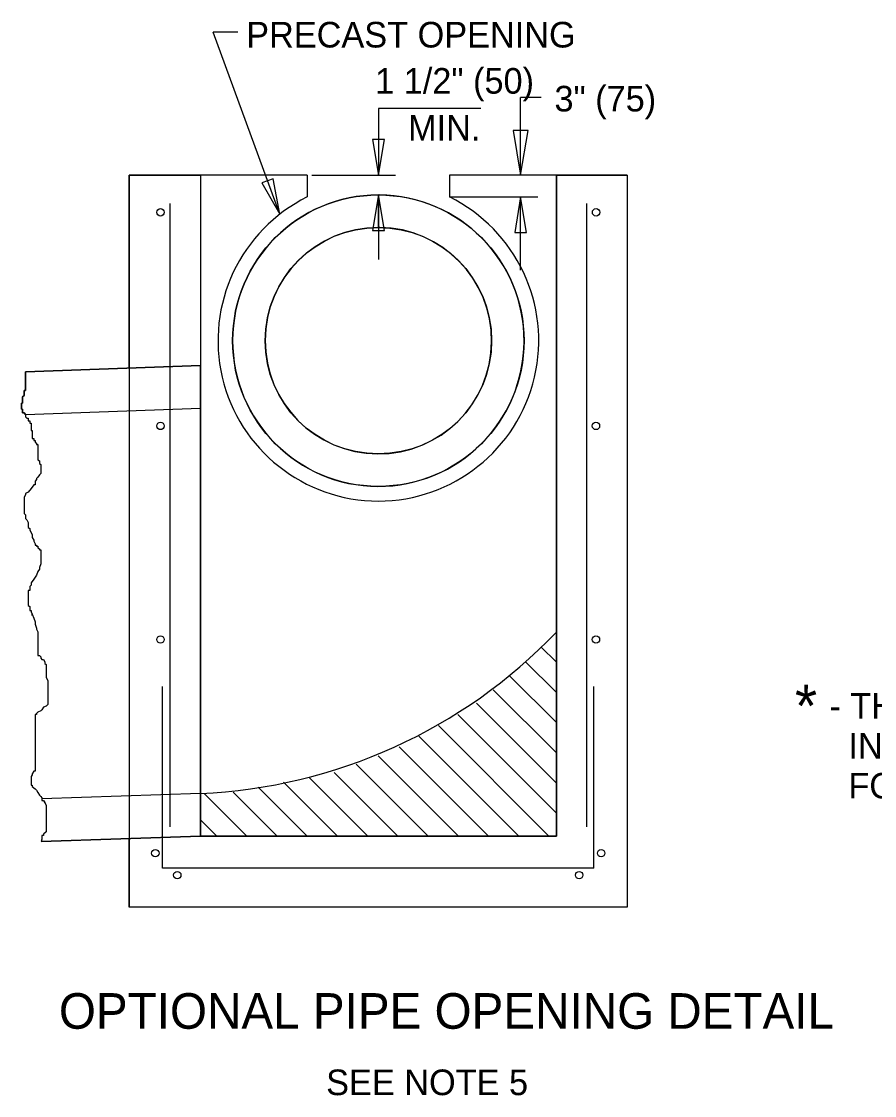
# Model space of a CAD drawing. Extents: x 1.1 to 17.1, y 0.2 to 10.3.
# Drawn here: x 5.25 to 8.246, y 6.126 to 9.897 of the extents above; entities that cross this region are included whole.
import ezdxf

# ---------------------------------------------------------------- set-up
doc = ezdxf.new("R2010")
doc.units = 0
for name, color, linetype in [('SD_P_Dimension Lines', 7, 'Continuous'), ('SD_P_Dimension Text', 7, 'Continuous'), ('SD_P_Hatching', 7, 'Continuous'), ('SD_P_Prop Hidden Lines', 7, 'Continuous'), ('SD_P_Prop Object Lines', 7, 'Continuous'), ('SD_P_Rebar', 7, 'Continuous'), ('SD_P_Shading', 7, 'Continuous'), ('SD_P_Subtitles', 7, 'Continuous')]:
    doc.layers.add(name, color=color, linetype=linetype)

msp = doc.modelspace()

# ---------------------------------------------------------------- linework, layer by layer
at = {"layer": 'SD_P_Dimension Lines'}
for p, q in [((6.1575, 9.2202), (5.9233, 9.8598)), ((6.0106, 9.8598), (5.9233, 9.8598)), ((7.0031, 9.3577), (7.0031, 9.6293)), ((7.0751, 9.6293), (7.0031, 9.6293)), ((6.5035, 9.5911), (6.5035, 9.3577)), ((6.8638, 9.5911), (6.5035, 9.5911)), ((6.9771, 9.5137), (7.0031, 9.3577)), ((7.0291, 9.5137), (6.9771, 9.5137)), ((7.0031, 9.3577), (7.0291, 9.5137)), ((6.4825, 9.4827), (6.5035, 9.3577)), ((6.5245, 9.4827), (6.4825, 9.4827)), ((6.5035, 9.3577), (6.5245, 9.4827)), ((6.2703, 9.3577), (6.5635, 9.3577)), ((6.1342, 9.3448), (6.0948, 9.3304)), ((6.0948, 9.3304), (6.1575, 9.2202)), ((6.1575, 9.2202), (6.1342, 9.3448)), ((6.5035, 9.2877), (6.4825, 9.1627)), ((6.5035, 9.2877), (6.5035, 9.0607)), ((6.5245, 9.1627), (6.5035, 9.2877)), ((6.7535, 9.2806), (7.0631, 9.2806)), ((7.0031, 9.2806), (6.9821, 9.1556)), ((7.0031, 9.0237), (7.0031, 9.2806)), ((7.0241, 9.1556), (7.0031, 9.2806)), ((6.4825, 9.1627), (6.5245, 9.1627)), ((6.9821, 9.1556), (7.0241, 9.1556))]:
    msp.add_line(p, q, dxfattribs=at)
at = {"layer": 'SD_P_Hatching'}
for p, q in [((7.1285, 7.6471), (7.0739, 7.7017)), ((7.1285, 7.5411), (7.0194, 7.6502)), ((7.1285, 7.435), (6.9648, 7.5987)), ((7.1285, 7.3289), (6.9068, 7.5506)), ((7.1285, 7.2229), (6.8485, 7.5029)), ((7.1285, 7.1168), (6.782, 7.4633)), ((7.1025, 7.0367), (6.7147, 7.4245)), ((6.9965, 7.0367), (6.6458, 7.3873)), ((6.7843, 7.0367), (6.503, 7.318)), ((6.8904, 7.0367), (6.5766, 7.3504)), ((6.6783, 7.0367), (6.4261, 7.2889)), ((6.4661, 7.0367), (6.2596, 7.2433)), ((6.5722, 7.0367), (6.3489, 7.26)), ((6.254, 7.0367), (6.082, 7.2087)), ((6.3601, 7.0367), (6.1704, 7.2264)), ((6.0419, 7.0367), (5.8919, 7.1866)), ((6.1479, 7.0367), (5.9936, 7.191)), ((5.9358, 7.0367), (5.8785, 7.094))]:
    msp.add_line(p, q, dxfattribs=at)
at = {"layer": 'SD_P_Prop Hidden Lines'}
msp.add_line((5.6285, 8.6797), (5.6285, 7.0277), dxfattribs=at)
at = {"layer": 'SD_P_Prop Object Lines'}
for p, q in [((5.6285, 9.3577), (5.6285, 8.6797)), ((6.2535, 9.3577), (5.6285, 9.3577)), ((5.8785, 9.3577), (5.8785, 7.0367)), ((6.2535, 9.3577), (6.2535, 9.2806)), ((7.3775, 9.3577), (6.7535, 9.3577)), ((6.7535, 9.3577), (6.7535, 9.2806)), ((7.1285, 9.3577), (7.1285, 7.0367)), ((7.3775, 9.3577), (7.3775, 6.7867)), ((5.8785, 8.6887), (5.2644, 8.6672)), ((5.8785, 8.5377), (5.2644, 8.5162)), ((5.8785, 7.1867), (5.3224, 7.1673)), ((5.8785, 7.0367), (5.3192, 7.0176)), ((5.6285, 7.0277), (5.6285, 6.7867)), ((7.1285, 7.0367), (5.8785, 7.0367)), ((7.3775, 6.7867), (5.6285, 6.7867))]:
    msp.add_line(p, q, dxfattribs=at)
for points in [[(5.2644, 8.6672), (5.2644, 8.6102), (5.2644, 8.6052), (5.2644, 8.6012), (5.2594, 8.6012), (5.2594, 8.5972), (5.2594, 8.5922), (5.2594, 8.5882), (5.2594, 8.5832), (5.2544, 8.5792), (5.2544, 8.5752), (5.2544, 8.5702), (5.2544, 8.5662), (5.2544, 8.5612), (5.2544, 8.5572), (5.2504, 8.5572), (5.2504, 8.5522), (5.2504, 8.5482), (5.2504, 8.5442), (5.2504, 8.5392), (5.2504, 8.5352), (5.2544, 8.5352), (5.2544, 8.5302), (5.2544, 8.5222), (5.2594, 8.5222), (5.2644, 8.5172), (5.2644, 8.5132), (5.2644, 8.5082), (5.2694, 8.5042), (5.2744, 8.5042), (5.2744, 8.5002), (5.2744, 8.4952), (5.2794, 8.4952), (5.2794, 8.4912), (5.2794, 8.4862), (5.2844, 8.4862), (5.2844, 8.4822), (5.2844, 8.4772), (5.2844, 8.4732), (5.2844, 8.4692), (5.2844, 8.4642), (5.2844, 8.4602), (5.2884, 8.4602), (5.2884, 8.4552), (5.2884, 8.4512), (5.2884, 8.4472), (5.2884, 8.4422), (5.2884, 8.4332), (5.2934, 8.4332), (5.2934, 8.4292), (5.2934, 8.4252), (5.2984, 8.4252), (5.2984, 8.4202), (5.3034, 8.4162), (5.3034, 8.4112), (5.3084, 8.4112), (5.3084, 8.4072), (5.3084, 8.4022), (5.3084, 8.3982), (5.3084, 8.3942), (5.3084, 8.3892), (5.3084, 8.3852), (5.3084, 8.3802), (5.3084, 8.3762), (5.3084, 8.3672), (5.3084, 8.3582), (5.3134, 8.3542), (5.3134, 8.3502), (5.3134, 8.3452), (5.3184, 8.3412), (5.3184, 8.3362), (5.3184, 8.3322), (5.3184, 8.3272), (5.3184, 8.3232), (5.3184, 8.3192), (5.3184, 8.3102), (5.3134, 8.3052), (5.3084, 8.2972), (5.3034, 8.2922), (5.3034, 8.2882), (5.2984, 8.2832), (5.2984, 8.2792), (5.2984, 8.2742), (5.2984, 8.2702), (5.2934, 8.2702), (5.2844, 8.2572), (5.2744, 8.2442), (5.2644, 8.2392), (5.2644, 8.2352), (5.2594, 8.2262), (5.2594, 8.2222), (5.2594, 8.2172), (5.2594, 8.2132), (5.2594, 8.2082), (5.2594, 8.2042), (5.2594, 8.1992), (5.2594, 8.1862), (5.2594, 8.1822), (5.2594, 8.1772), (5.2594, 8.1732), (5.2594, 8.1692)], [(5.2594, 8.1692), (5.2644, 8.1642), (5.2644, 8.1512), (5.2694, 8.1472), (5.2744, 8.1382), (5.2744, 8.1292), (5.2744, 8.1242), (5.2744, 8.1202), (5.2794, 8.1162), (5.2794, 8.1112), (5.2844, 8.1022), (5.2884, 8.0942), (5.2884, 8.0852), (5.2934, 8.0762), (5.2934, 8.0722), (5.2984, 8.0632), (5.2984, 8.0582), (5.3034, 8.0582), (5.3034, 8.0542), (5.3084, 8.0542), (5.3084, 8.0492), (5.3134, 8.0452), (5.3134, 8.0412), (5.3184, 8.0412), (5.3184, 8.0322), (5.3184, 8.0232), (5.3184, 8.0142), (5.3184, 8.0052), (5.3184, 8.0012), (5.3184, 7.9922), (5.3134, 7.9792), (5.3134, 7.9742), (5.3084, 7.9662), (5.3034, 7.9522), (5.2934, 7.9392), (5.2844, 7.9262), (5.2844, 7.9172), (5.2794, 7.9132), (5.2794, 7.9082), (5.2794, 7.9042), (5.2794, 7.8992), (5.2744, 7.8992), (5.2744, 7.8952), (5.2744, 7.8912), (5.2744, 7.8862), (5.2744, 7.8822), (5.2744, 7.8772), (5.2744, 7.8692), (5.2744, 7.8602), (5.2744, 7.8512), (5.2744, 7.8462), (5.2794, 7.8422), (5.2794, 7.8332), (5.2794, 7.8292), (5.2844, 7.8292), (5.2844, 7.8242), (5.2884, 7.8162), (5.2884, 7.8112), (5.2884, 7.8162), (5.2934, 7.8022), (5.2984, 7.7892), (5.2984, 7.7802), (5.3034, 7.7672), (5.3034, 7.7632), (5.3084, 7.7542), (5.3084, 7.7492), (5.3084, 7.7452), (5.3084, 7.7412), (5.3084, 7.7362), (5.3084, 7.7322), (5.3084, 7.7232), (5.3084, 7.7142), (5.3084, 7.7052), (5.3084, 7.6962), (5.3084, 7.6922), (5.3084, 7.6882), (5.3084, 7.6832), (5.3084, 7.6742), (5.3084, 7.6702), (5.3134, 7.6702), (5.3184, 7.6662), (5.3184, 7.6612), (5.3224, 7.6572), (5.3274, 7.6572), (5.3324, 7.6482), (5.3324, 7.6432), (5.3374, 7.6392), (5.3374, 7.6352), (5.3374, 7.6262), (5.3374, 7.6212), (5.3374, 7.6132), (5.3374, 7.6042), (5.3374, 7.5952), (5.3424, 7.5822), (5.3424, 7.5602), (5.3424, 7.5512), (5.3424, 7.5422), (5.3424, 7.5332), (5.3424, 7.5242), (5.3424, 7.5162), (5.3424, 7.5072)], [(5.3424, 7.5072), (5.3424, 7.4982), (5.3374, 7.4932), (5.3274, 7.4892), (5.3224, 7.4802), (5.3184, 7.4762), (5.3084, 7.4712), (5.3034, 7.4672), (5.3034, 7.4632), (5.2984, 7.4632), (5.2984, 7.4582), (5.2984, 7.4542), (5.2984, 7.4492), (5.2984, 7.4452), (5.2984, 7.4402), (5.2984, 7.4362), (5.2984, 7.4272), (5.2984, 7.4142), (5.2984, 7.4052), (5.2984, 7.3962), (5.2984, 7.3922), (5.2984, 7.3882), (5.2984, 7.3832), (5.2984, 7.3792), (5.2984, 7.3742), (5.2984, 7.3652), (5.2984, 7.3572), (5.2984, 7.3522), (5.2984, 7.3432), (5.2984, 7.3352), (5.2984, 7.3172), (5.2984, 7.2992), (5.2984, 7.2862), (5.2984, 7.2772), (5.2984, 7.2732), (5.2984, 7.2682), (5.2984, 7.2642), (5.2934, 7.2642), (5.2884, 7.2552), (5.2884, 7.2512), (5.2844, 7.2462), (5.2844, 7.2422), (5.2844, 7.2382), (5.2844, 7.2332), (5.2844, 7.2292), (5.2844, 7.2242), (5.2844, 7.2202), (5.2844, 7.2152), (5.2884, 7.2152), (5.2884, 7.2112), (5.2984, 7.2022), (5.3034, 7.1982), (5.3084, 7.1892), (5.3134, 7.1802), (5.3184, 7.1762), (5.3224, 7.1712), (5.3224, 7.1622), (5.3274, 7.1622), (5.3324, 7.1542), (5.3374, 7.1452), (5.3374, 7.1402), (5.3374, 7.1362), (5.3374, 7.1322), (5.3374, 7.1272), (5.3374, 7.1232), (5.3374, 7.1182), (5.3374, 7.1102), (5.3374, 7.1052), (5.3374, 7.1012), (5.3374, 7.0962), (5.3374, 7.0922), (5.3374, 7.0872), (5.3374, 7.0832), (5.3374, 7.0742), (5.3374, 7.0702), (5.3374, 7.0572), (5.3374, 7.0522), (5.3274, 7.0432), (5.3274, 7.0392), (5.3224, 7.0392), (5.3224, 7.0352), (5.3224, 7.0302), (5.3224, 7.0262), (5.3194, 7.0182), (5.3194, 7.0182)]]:
    msp.add_lwpolyline(points, dxfattribs=at)
for radius in [0.5116, 0.3976]:
    msp.add_circle((6.5035, 8.7761), radius, dxfattribs=at)
for centre, radius, start, end in [((6.5035, 8.7761), 0.563, 116.3626, 63.6374), ((5.8005, 9.0211), 1.8361, 272.4351, 316.3254)]:
    msp.add_arc(centre, radius, start, end, dxfattribs=at)
at = {"layer": 'SD_P_Rebar'}
for p, q in [((5.7715, 9.2577), (5.7715, 7.0697)), ((7.2345, 9.2577), (7.2345, 7.0697)), ((5.7455, 6.9237), (5.7455, 7.5617)), ((7.2605, 6.9237), (7.2605, 7.5617)), ((7.2605, 6.9237), (5.7455, 6.9237))]:
    msp.add_line(p, q, dxfattribs=at)
for centre in [(5.7385, 9.2267), (7.2679, 9.2267), (5.7385, 8.4767), (7.2675, 8.4767), (5.7385, 7.7267), (7.2675, 7.7267), (5.7205, 6.9767), (7.2855, 6.9767), (5.7975, 6.8997), (7.2085, 6.8997)]:
    msp.add_circle(centre, 0.013, dxfattribs=at)
at = {"layer": 'SD_P_Shading'}
for p, q in [((6.5035, 9.2877), (6.5035, 9.1737)), ((5.2644, 8.6672), (5.8785, 8.6887)), ((5.8785, 8.6887), (5.8785, 8.5377)), ((5.8785, 8.5377), (5.2644, 8.5162)), ((5.8785, 7.1867), (5.3224, 7.1673)), ((5.3192, 7.0176), (5.8785, 7.0367))]:
    msp.add_line(p, q, dxfattribs=at)
msp.add_lwpolyline([(7.1285, 9.3577), (7.3775, 9.3577), (7.3775, 6.7867), (5.6285, 6.7867), (5.6285, 7.0277), (5.6285, 7.0277), (5.8785, 7.0367), (5.8785, 7.0367), (5.8785, 7.1867), (5.8785, 7.1867), (5.8785, 8.5377), (5.8785, 8.5377), (5.8785, 8.6887), (5.8785, 8.6887), (5.6285, 8.6797), (5.6285, 9.3577), (5.8785, 9.3577), (5.8785, 8.6887), (5.8785, 7.1867), (5.8785, 7.0367), (7.1285, 7.0367)], close=True, dxfattribs=at)
for points in [[(6.5082, 9.1737), (6.5035, 9.1737), (6.5035, 9.2877), (6.5068, 9.2877)], [(5.2644, 8.5162), (5.2644, 8.5172), (5.2594, 8.5222), (5.2544, 8.5222), (5.2544, 8.5352), (5.2504, 8.5352), (5.2504, 8.5372), (5.2504, 8.5572), (5.2544, 8.5572), (5.2544, 8.5792), (5.2594, 8.5832), (5.2594, 8.6012), (5.2644, 8.6012), (5.2644, 8.6672)], [(5.3224, 7.1673), (5.3224, 7.1622), (5.3274, 7.1622), (5.3374, 7.1452), (5.3374, 7.0522), (5.3274, 7.0432), (5.3274, 7.0392), (5.3224, 7.0392), (5.3224, 7.0262), (5.3192, 7.0176)], [(5.8785, 7.0367), (5.8785, 7.1867)]]:
    msp.add_lwpolyline(points, dxfattribs=at)
for radius, end in [(0.5116, 89.635), (0.3976, 89.3223)]:
    msp.add_arc((6.5035, 8.7761), radius, 90, end, dxfattribs=at)

# ---------------------------------------------------------------- texts
at = {"layer": 'SD_P_Dimension Text'}
for s, height, p in [('PRECAST OPENING', 0.09, (6.0394, 9.8054)), ('1 1/2" (50)', 0.09, (6.4922, 9.6433)), ('3" (75)', 0.09, (7.1218, 9.5808)), ('MIN.', 0.09, (6.6077, 9.4783)), ('*', 0.15, (7.9661, 7.4189)), ('- THESE BOXES ARE TO BE USED FOR LAWN INLETS AND ARE NOT', 0.09, (8.0871, 7.4487)), ('  INTENDED TO BE USED IN THE TRAVELWAY.  THE MAX DEPTH', 0.09, (8.0871, 7.3087)), ("  FOR THESE BOXES IS 4' (1220).  SEE NOTE 8 FOR REINFORCEMENT. ", 0.09, (8.0871, 7.1687)), ('SEE NOTE 5', 0.09, (6.3202, 6.1271))]:
    msp.add_text(s, height=height, dxfattribs=at).set_placement(p)
at = {"layer": 'SD_P_Subtitles'}
msp.add_text('OPTIONAL PIPE OPENING DETAIL', height=0.124998, dxfattribs=at).set_placement((5.3818, 6.3602))

doc.saveas('drawing.dxf')
